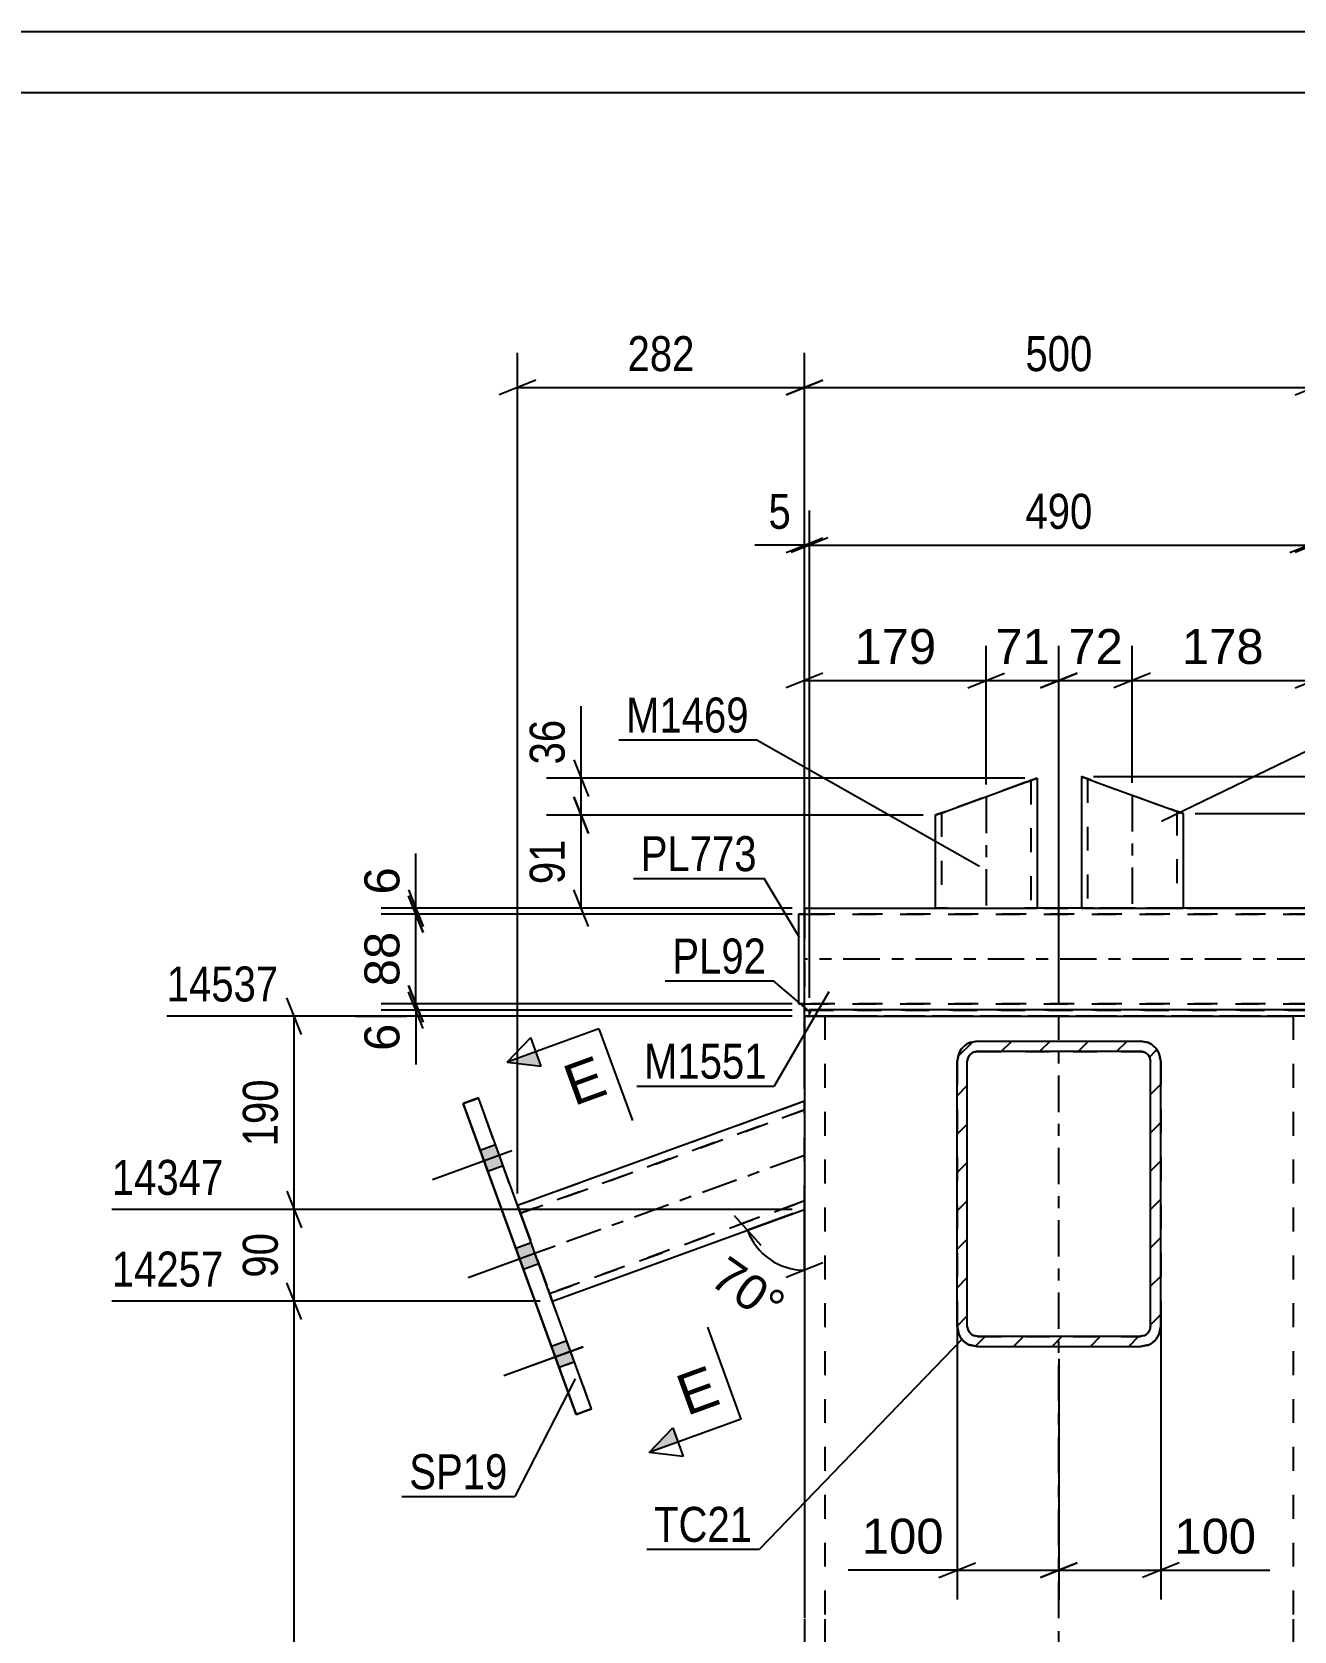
# Model space of a CAD drawing. Header units: millimetres. Extents: x -147 to 447, y -184 to 236.
# Drawn here: x 101.5 to 204.8, y 105.2 to 236.1 of the extents above; entities that cross this region are included whole.
import ezdxf

# ---------------------------------------------------------------- set-up
doc = ezdxf.new("R2010")
doc.units = ezdxf.units.MM
doc.linetypes.add('DXK_LINE_DOT2', pattern=[3.9198, 1.9599, -1.9599])
doc.linetypes.add('DXK_LINE_DOT3', pattern=[5.9187, 2.979, -0.9799, 0.9799, -0.9799])
doc.styles.add('Arial', font='arial.ttf', dxfattribs={"height": 0.2})
doc.styles.add('Arial Narrow', font='ARIALN.TTF', dxfattribs={"height": 0.2})

# ---------------------------------------------------------------- blocks, each defined once
blk = doc.blocks.new('Unknown-284876408-1134')
at = {"color": 5, "linetype": 'Continuous'}
for p, q in [((447.38, 236.15), (-146.62, 236.15)), ((442.38, 231.15), (-141.62, 231.15))]:
    blk.add_line(p, q, dxfattribs=at)
blk = doc.blocks.new('Part-284876408-1774 - 1758')
at = {"color": 7, "linetype": 'DXK_LINE_DOT2'}
for p, q in [((183, 174.76), (176.28, 172.31)), ((183, 174.76), (176.28, 172.31)), ((182.8, 174.69), (176.28, 172.31)), ((183.16, 174.82), (182.8, 174.69)), ((183, 174.76), (183.16, 174.82)), ((183.16, 174.82), (183, 174.76)), ((183.51, 174.94), (183.16, 174.82)), ((183.27, 174.86), (183.16, 174.82)), ((183.16, 174.82), (183.27, 174.85)), ((183.27, 174.85), (183.3, 174.87)), ((183.3, 174.87), (183.27, 174.86)), ((183.3, 174.87), (183.3, 174.87)), ((183.3, 174.87), (183.3, 164.41)), ((183.73, 175.02), (183.51, 174.94)), ((183.8, 175.05), (183.73, 175.02)), ((183.8, 175.05), (183.8, 175.05)), ((175.55, 172.05), (175.47, 172.02)), ((175.47, 172.02), (175.47, 172.02)), ((175.76, 172.12), (175.55, 172.05)), ((176.01, 172.21), (175.76, 172.12)), ((175.97, 172.2), (176.01, 172.21)), ((176.01, 172.21), (175.97, 172.2)), ((175.97, 172.2), (175.97, 172.2)), ((175.97, 172.2), (175.97, 164.41)), ((176.28, 172.31), (176.01, 172.21)), ((176.01, 172.21), (176.12, 172.25)), ((176.09, 172.24), (176.01, 172.21)), ((176.28, 172.31), (176.09, 172.24)), ((176.12, 172.25), (176.28, 172.31)), ((175.47, 164.41), (175.47, 164.41)), ((175.47, 164.41), (175.47, 164.41)), ((175.47, 164.41), (175.55, 164.41)), ((175.55, 164.41), (175.76, 164.41)), ((175.76, 164.41), (176.09, 164.41)), ((175.97, 164.41), (176.01, 164.41)), ((176.01, 164.41), (175.97, 164.41)), ((176.01, 164.41), (176.09, 164.41)), ((176.12, 164.41), (176.01, 164.41)), ((176.09, 164.41), (176.12, 164.41)), ((176.09, 164.41), (176.28, 164.41)), ((176.12, 164.41), (176.28, 164.41)), ((176.28, 164.41), (176.12, 164.41)), ((176.28, 164.41), (182.8, 164.41)), ((176.28, 164.41), (183, 164.41)), ((176.28, 164.41), (183, 164.41)), ((182.8, 164.41), (183.19, 164.41)), ((183, 164.41), (183.16, 164.41)), ((183.16, 164.41), (183, 164.41)), ((183.16, 164.41), (183.27, 164.41)), ((183.27, 164.41), (183.16, 164.41)), ((183.19, 164.41), (183.51, 164.41)), ((183.27, 164.41), (183.3, 164.41)), ((183.3, 164.41), (183.27, 164.41)), ((183.51, 164.41), (183.73, 164.41)), ((183.73, 164.41), (183.8, 164.41)), ((183.8, 164.41), (183.8, 164.41)), ((183.8, 164.41), (183.8, 164.41))]:
    blk.add_line(p, q, dxfattribs=at)
at = {"color": 2, "linetype": 'Continuous'}
for p, q in [((176.47, 172.38), (182.8, 174.69)), ((182.8, 174.69), (183.19, 174.83)), ((183.19, 174.83), (183.51, 174.95)), ((183.51, 174.95), (183.73, 175.02)), ((183.73, 175.02), (183.8, 175.05)), ((183.8, 175.05), (183.8, 164.41)), ((175.47, 172.02), (175.55, 172.05)), ((175.47, 172.02), (175.47, 164.41)), ((175.55, 172.05), (175.76, 172.13)), ((175.76, 172.13), (176.09, 172.24)), ((176.09, 172.24), (176.47, 172.38)), ((175.55, 164.41), (175.47, 164.41)), ((175.76, 164.41), (175.55, 164.41)), ((176.09, 164.41), (175.76, 164.41)), ((176.47, 164.41), (176.09, 164.41)), ((176.47, 164.41), (182.8, 164.41)), ((183.19, 164.41), (182.8, 164.41)), ((183.51, 164.41), (183.19, 164.41)), ((183.73, 164.41), (183.51, 164.41)), ((183.8, 164.41), (183.73, 164.41))]:
    blk.add_line(p, q, dxfattribs=at)
at = {"color": 7, "linetype": 'DXK_LINE_DOT3'}
blk.add_line((179.64, 173.53), (179.64, 164.41), dxfattribs=at)
blk = doc.blocks.new('Bolt-284876408-1855 - 1758')
at = {"linetype": 'Continuous'}
for points in [[(140.08, 143.31), (139.46, 145.03), (138.2, 144.57), (138.83, 142.85)], [(140.08, 143.31), (139.46, 145.03), (138.2, 144.57), (138.83, 142.85)], [(140.08, 143.31), (139.46, 145.03), (138.2, 144.58), (138.83, 142.85)], [(143.01, 135.28), (142.38, 137), (141.13, 136.55), (141.75, 134.82)], [(143.01, 135.28), (142.38, 137), (141.13, 136.55), (141.75, 134.83)], [(145.93, 127.25), (145.3, 128.98), (144.05, 128.52), (144.67, 126.8)], [(145.93, 127.25), (145.3, 128.98), (144.05, 128.52), (144.67, 126.8)], [(145.93, 127.26), (145.3, 128.98), (144.05, 128.52), (144.67, 126.8)]]:
    blk.add_hatch(color=1, dxfattribs=at).paths.add_polyline_path(points)
at = {"color": 1, "linetype": 'Continuous'}
for p, q in [((140.79, 144.54), (134.29, 142.17)), ((140.79, 144.54), (134.29, 142.17)), ((140.79, 144.54), (134.29, 142.17)), ((139.46, 145.03), (138.2, 144.57)), ((139.46, 145.03), (138.2, 144.57)), ((139.46, 145.03), (138.2, 144.58)), ((140.08, 143.31), (138.83, 142.85)), ((140.08, 143.31), (138.83, 142.85)), ((140.08, 143.31), (138.83, 142.85)), ((143.71, 136.51), (137.21, 134.15)), ((143.71, 136.51), (137.21, 134.15)), ((142.38, 137), (141.13, 136.55)), ((142.38, 137), (141.13, 136.55)), ((143.01, 135.28), (141.75, 134.82)), ((143.01, 135.28), (141.75, 134.83)), ((146.63, 128.49), (140.13, 126.12)), ((146.63, 128.49), (140.13, 126.12)), ((146.63, 128.48), (140.13, 126.12)), ((145.3, 128.98), (144.05, 128.52)), ((145.3, 128.98), (144.05, 128.52)), ((145.3, 128.98), (144.05, 128.52)), ((145.93, 127.26), (144.67, 126.8)), ((145.93, 127.25), (144.67, 126.8)), ((145.93, 127.25), (144.67, 126.8))]:
    blk.add_line(p, q, dxfattribs=at)
blk = doc.blocks.new('Part-284876408-1795 - 1758')
at = {"color": 2, "linetype": 'Continuous'}
for p, q in [((187.43, 175.18), (187.43, 164.41)), ((187.43, 175.18), (187.5, 175.16)), ((187.5, 175.16), (187.72, 175.08)), ((187.72, 175.08), (188.04, 174.96)), ((188.04, 174.96), (188.43, 174.82)), ((188.43, 174.82), (194.76, 172.52)), ((194.76, 172.52), (195.14, 172.38)), ((195.14, 172.38), (195.47, 172.26)), ((195.47, 172.26), (195.68, 172.18)), ((195.68, 172.18), (195.76, 172.15)), ((195.76, 172.15), (195.76, 164.41)), ((187.5, 164.41), (187.43, 164.41)), ((187.72, 164.41), (187.5, 164.41)), ((188.04, 164.41), (187.72, 164.41)), ((188.43, 164.41), (188.04, 164.41)), ((188.43, 164.41), (194.76, 164.41)), ((195.14, 164.41), (194.76, 164.41)), ((195.47, 164.41), (195.14, 164.41)), ((195.68, 164.41), (195.47, 164.41)), ((195.76, 164.41), (195.68, 164.41))]:
    blk.add_line(p, q, dxfattribs=at)
at = {"color": 7, "linetype": 'DXK_LINE_DOT2'}
for p, q in [((187.43, 175.18), (187.43, 175.18)), ((187.5, 175.16), (187.43, 175.18)), ((187.72, 175.08), (187.5, 175.16)), ((187.96, 174.99), (187.72, 175.08)), ((187.93, 175), (187.93, 175)), ((187.93, 175), (187.93, 164.41)), ((187.93, 175), (187.96, 174.99)), ((187.96, 174.99), (187.93, 175)), ((187.96, 174.99), (188.07, 174.95)), ((188.04, 174.96), (187.96, 174.99)), ((188.23, 174.89), (187.96, 174.99)), ((188.23, 174.89), (188.04, 174.96)), ((188.07, 174.95), (188.23, 174.89)), ((188.23, 174.89), (194.76, 172.51)), ((188.23, 174.89), (194.95, 172.44)), ((188.23, 174.89), (194.95, 172.45)), ((195.11, 172.39), (194.76, 172.51)), ((194.95, 172.45), (195.11, 172.39)), ((194.95, 172.44), (195.14, 172.37)), ((195.11, 172.39), (195.14, 172.38)), ((195.47, 172.26), (195.11, 172.39)), ((195.14, 172.38), (195.22, 172.35)), ((195.14, 172.37), (195.22, 172.35)), ((195.22, 172.35), (195.26, 172.33)), ((195.22, 172.35), (195.26, 172.33)), ((195.26, 172.33), (195.26, 172.33)), ((195.26, 172.33), (195.26, 164.41)), ((195.68, 172.18), (195.47, 172.26)), ((195.76, 172.15), (195.68, 172.18)), ((195.76, 172.15), (195.76, 172.15)), ((187.43, 164.41), (187.43, 164.41)), ((187.43, 164.41), (187.43, 164.41)), ((187.43, 164.41), (187.5, 164.41)), ((187.5, 164.41), (187.72, 164.41)), ((187.72, 164.41), (188.04, 164.41)), ((187.93, 164.41), (187.96, 164.41)), ((187.96, 164.41), (187.93, 164.41)), ((187.96, 164.41), (188.04, 164.41)), ((188.07, 164.41), (187.96, 164.41)), ((188.04, 164.41), (188.07, 164.41)), ((188.04, 164.41), (188.23, 164.41)), ((188.07, 164.41), (188.23, 164.41)), ((188.23, 164.41), (188.07, 164.41)), ((194.76, 164.41), (188.23, 164.41)), ((194.95, 164.41), (188.23, 164.41)), ((194.95, 164.41), (188.23, 164.41)), ((194.76, 164.41), (195.14, 164.41)), ((194.95, 164.41), (195.14, 164.41)), ((195.11, 164.41), (194.95, 164.41)), ((195.22, 164.41), (195.11, 164.41)), ((195.14, 164.41), (195.22, 164.41)), ((195.14, 164.41), (195.47, 164.41)), ((195.22, 164.41), (195.26, 164.41)), ((195.26, 164.41), (195.22, 164.41)), ((195.47, 164.41), (195.68, 164.41)), ((195.68, 164.41), (195.76, 164.41)), ((195.76, 164.41), (195.76, 164.41)), ((195.76, 164.41), (195.76, 164.41))]:
    blk.add_line(p, q, dxfattribs=at)
at = {"color": 7, "linetype": 'DXK_LINE_DOT3'}
blk.add_line((191.59, 173.67), (191.59, 164.41), dxfattribs=at)
blk = doc.blocks.new('Part-284876408-1941 - 1758')
at = {"color": 2, "linetype": 'Continuous'}
for p, q in [((164.76, 155.58), (164.76, 106.29)), ((164.76, 155.58), (165.01, 155.58)), ((165.01, 155.58), (165.18, 155.58)), ((166.57, 155.58), (166.82, 155.58)), ((166.82, 155.58), (168.09, 155.58)), ((168.09, 155.58), (203.09, 155.58)), ((203.09, 155.58), (204.37, 155.58)), ((204.61, 155.58), (204.37, 155.58)), ((164.76, 106.19), (164.76, 29.25))]:
    blk.add_line(p, q, dxfattribs=at)
at = {"color": 7, "linetype": 'DXK_LINE_DOT2'}
for p, q in [((165.01, 155.57), (164.76, 155.57)), ((165.74, 155.57), (165.01, 155.57)), ((165.18, 155.58), (165.74, 155.58)), ((165.74, 155.58), (166.57, 155.58)), ((166.82, 155.57), (165.74, 155.57)), ((166.43, 155.58), (166.43, 106.29)), ((166.55, 155.58), (166.43, 155.58)), ((166.43, 155.57), (166.55, 155.57)), ((166.91, 155.58), (166.55, 155.58)), ((166.55, 155.57), (166.91, 155.57)), ((168.09, 155.57), (166.82, 155.57)), ((167.46, 155.58), (166.91, 155.58)), ((166.91, 155.57), (167.46, 155.57)), ((168.09, 155.58), (167.46, 155.58)), ((167.46, 155.57), (168.09, 155.57)), ((168.09, 155.58), (203.09, 155.58)), ((168.09, 155.57), (203.09, 155.57)), ((168.09, 155.57), (203.09, 155.57)), ((203.73, 155.58), (203.09, 155.58)), ((203.09, 155.57), (203.73, 155.57)), ((204.37, 155.57), (203.09, 155.57)), ((204.27, 155.58), (203.73, 155.58)), ((203.73, 155.57), (204.27, 155.57)), ((204.63, 155.58), (204.27, 155.58)), ((204.27, 155.57), (204.63, 155.57)), ((205.45, 155.57), (204.37, 155.57)), ((205.45, 155.58), (204.61, 155.58)), ((204.76, 155.58), (204.63, 155.58)), ((204.63, 155.57), (204.76, 155.57)), ((204.76, 155.58), (204.76, 106.29)), ((166.43, 106.19), (166.43, 29.25)), ((204.76, 106.19), (204.76, 29.25))]:
    blk.add_line(p, q, dxfattribs=at)
at = {"color": 7, "linetype": 'DXK_LINE_DOT3'}
for p, q in [((185.59, 106.29), (185.59, 155.57)), ((185.59, 29.25), (185.59, 106.19))]:
    blk.add_line(p, q, dxfattribs=at)
blk = doc.blocks.new('Part-284876408-1829 - 1758')
at = {"color": 2, "linetype": 'Continuous'}
for p, q in [((164.76, 163.91), (164.26, 163.91)), ((164.26, 163.91), (164.26, 156.57)), ((164.26, 156.57), (164.76, 156.57)), ((164.76, 156.57), (164.26, 156.57))]:
    blk.add_line(p, q, dxfattribs=at)
at = {"color": 7, "linetype": 'DXK_LINE_DOT2'}
for p, q in [((164.26, 163.91), (164.76, 163.91)), ((164.76, 163.91), (164.76, 156.57)), ((164.26, 156.57), (164.26, 156.57)), ((164.26, 156.57), (164.26, 156.57)), ((164.76, 156.57), (164.76, 156.57))]:
    blk.add_line(p, q, dxfattribs=at)
blk = doc.blocks.new('Part-284876408-1849 - 1758')
at = {"color": 2, "linetype": 'Continuous'}
for p, q in [((164.76, 164.41), (175.47, 164.41)), ((164.76, 164.41), (164.76, 163.41)), ((187.43, 164.41), (183.8, 164.41)), ((206.43, 164.41), (195.76, 164.41)), ((206.43, 164.41), (206.43, 164.33)), ((206.43, 164.33), (206.43, 156.07)), ((164.76, 156.15), (164.76, 163.41)), ((164.76, 156.15), (164.76, 156.07)), ((164.76, 156.07), (165.18, 156.07)), ((164.76, 156.07), (165.18, 156.07)), ((206.43, 156.07), (206.01, 156.07)), ((206.43, 156.07), (206.01, 156.07))]:
    blk.add_line(p, q, dxfattribs=at)
at = {"color": 7, "linetype": 'DXK_LINE_DOT2'}
for p, q in [((164.76, 164.41), (206.43, 164.41)), ((164.76, 164.41), (164.76, 164.41)), ((164.76, 163.91), (206.43, 163.91)), ((206.43, 163.91), (164.76, 163.91)), ((164.76, 163.91), (164.76, 163.91)), ((164.76, 163.91), (164.76, 163.87)), ((164.76, 163.87), (164.76, 163.6)), ((175.47, 164.41), (183.8, 164.41)), ((195.76, 164.41), (187.43, 164.41)), ((206.43, 164.41), (206.43, 164.41)), ((206.43, 163.91), (206.43, 163.91)), ((206.43, 163.87), (206.43, 163.91)), ((164.76, 157.07), (164.76, 157.07)), ((164.76, 157.07), (164.76, 157.07)), ((164.76, 157.07), (164.76, 157.07)), ((164.76, 156.57), (206.43, 156.57)), ((206.43, 156.57), (164.76, 156.57)), ((164.76, 156.57), (164.76, 156.57)), ((164.76, 156.07), (164.76, 156.07)), ((164.76, 156.07), (164.76, 156.07)), ((206.01, 156.07), (165.18, 156.07)), ((206.01, 156.07), (165.18, 156.07)), ((206.43, 157.07), (206.43, 157.07)), ((206.43, 157.07), (206.43, 157.07)), ((206.43, 157.07), (206.43, 157.07)), ((206.43, 156.57), (206.43, 156.57)), ((206.43, 156.07), (206.43, 156.07)), ((206.43, 156.07), (206.43, 156.07))]:
    blk.add_line(p, q, dxfattribs=at)
at = {"color": 7, "linetype": 'DXK_LINE_DOT3'}
blk.add_line((206.43, 160.24), (164.76, 160.24), dxfattribs=at)
blk = doc.blocks.new('Part-284876408-1854 - 1758')
at = {"color": 2, "linetype": 'Continuous'}
for p, q in [((138.06, 148.87), (136.81, 148.41)), ((136.81, 148.41), (146.07, 122.96)), ((136.81, 148.41), (136.81, 148.41)), ((136.81, 148.41), (136.81, 148.41)), ((146.07, 122.96), (136.81, 148.41)), ((147.32, 123.42), (138.06, 148.87)), ((146.07, 122.96), (147.32, 123.42)), ((147.32, 123.41), (146.07, 122.96)), ((147.32, 123.42), (147.32, 123.41)), ((147.32, 123.41), (147.32, 123.42)), ((146.07, 122.96), (146.07, 122.96))]:
    blk.add_line(p, q, dxfattribs=at)
at = {"color": 7, "linetype": 'DXK_LINE_DOT2'}
for p in [(136.81, 148.41), (138.06, 148.87), (147.32, 123.42)]:
    blk.add_line(p, (138.06, 148.86), dxfattribs=at)
blk = doc.blocks.new('Part-284876408-1857 - 1758')
at = {"color": 7, "linetype": 'DXK_LINE_DOT2'}
for p, q in [((178.93, 153.52), (178.29, 153.39)), ((178.93, 153.52), (192.26, 153.52)), ((178.93, 153.51), (178.93, 153.52)), ((192.26, 153.52), (192.26, 153.51)), ((192.9, 153.39), (192.26, 153.52)), ((177.39, 152.49), (177.26, 151.85)), ((178.09, 151.85), (178.16, 152.17)), ((178.16, 152.17), (178.16, 152.17)), ((178.61, 152.62), (178.93, 152.68)), ((178.93, 152.68), (178.93, 152.68)), ((178.93, 152.68), (192.26, 152.68)), ((192.26, 152.68), (192.26, 152.68)), ((192.26, 152.68), (192.58, 152.62)), ((193.03, 152.17), (193.03, 152.17)), ((193.03, 152.17), (193.09, 151.85)), ((193.93, 151.85), (193.8, 152.49)), ((177.26, 151.85), (177.26, 130.18)), ((178.09, 151.85), (178.09, 151.85)), ((178.09, 130.18), (178.09, 151.85)), ((193.09, 151.85), (193.09, 151.85)), ((193.09, 130.18), (193.09, 151.85)), ((193.93, 151.85), (193.93, 130.18)), ((177.26, 130.18), (177.39, 129.55)), ((178.09, 130.18), (178.09, 130.18)), ((178.16, 129.86), (178.09, 130.18)), ((193.09, 130.18), (193.03, 129.86)), ((193.09, 130.18), (193.09, 130.18)), ((193.8, 129.55), (193.93, 130.18)), ((177.39, 129.54), (177.39, 129.55)), ((178.29, 128.64), (178.93, 128.52)), ((178.93, 129.35), (178.61, 129.41)), ((178.93, 129.35), (178.93, 129.35)), ((178.93, 129.35), (192.26, 129.35)), ((178.93, 128.52), (192.26, 128.52)), ((178.93, 128.51), (178.93, 128.52)), ((192.58, 129.41), (192.26, 129.35)), ((192.26, 129.35), (192.26, 129.35)), ((192.26, 128.52), (192.9, 128.64)), ((192.26, 128.51), (192.26, 128.52)), ((193.8, 129.54), (193.8, 129.55))]:
    blk.add_line(p, q, dxfattribs=at)
at = {"color": 7, "linetype": 'DXK_LINE_DOT3'}
blk.add_line((185.59, 141.01), (185.59, 141.02), dxfattribs=at)
at = {"color": 7, "linetype": 'DXK_LINE_DOT2'}
for centre, radius, start, end in [((178.93, 151.85), 1.67, 112.5, 157.5), ((192.26, 151.85), 1.67, 22.5, 67.5), ((178.93, 151.85), 0.833, 112.5, 157.5), ((192.26, 151.85), 0.833, 22.5, 67.5), ((178.93, 130.18), 0.833, 202.5, 247.5), ((192.26, 130.18), 0.833, 292.5, 337.5), ((178.93, 130.18), 1.67, 202.5, 247.5), ((192.26, 130.18), 1.67, 292.5, 337.5)]:
    blk.add_arc(centre, radius, start, end, dxfattribs=at)
blk = doc.blocks.new('Part-284876408-1879 - 1758')
at = {"linetype": 'Continuous'}
h = blk.add_hatch(dxfattribs=at)
h.set_pattern_fill('', scale=0.7, style=0, pattern_type=0)
h.set_pattern_definition([(45, (177.2598, 130.193), (-1.57154, 1.57154), [])])
h.paths.add_polyline_path([(177.26, 151.86), (177.26, 130.19), (177.39, 129.56), (177.75, 129.01), (178.29, 128.65), (178.93, 128.53), (192.26, 128.53), (192.9, 128.65), (193.44, 129.01), (193.8, 129.56), (193.93, 130.19), (193.93, 151.86), (193.8, 152.5), (193.44, 153.04), (192.9, 153.4), (192.26, 153.53), (178.93, 153.53), (178.29, 153.4), (177.75, 153.04), (177.39, 152.5)])
h.paths.add_polyline_path([(178.34, 152.45), (178.61, 152.63), (178.93, 152.69), (192.26, 152.69), (192.58, 152.63), (192.85, 152.45), (193.03, 152.18), (193.09, 151.86), (193.09, 130.19), (193.03, 129.87), (192.85, 129.6), (192.58, 129.42), (192.26, 129.36), (178.93, 129.36), (178.61, 129.42), (178.34, 129.6), (178.16, 129.87), (178.09, 130.19), (178.09, 151.86), (178.16, 152.18)])
at = {"color": 2, "linetype": 'Continuous'}
for p, q in [((178.93, 153.53), (178.29, 153.4)), ((178.93, 153.53), (192.26, 153.53)), ((192.9, 153.4), (192.26, 153.53)), ((177.39, 152.5), (177.26, 151.86)), ((178.09, 151.86), (178.16, 152.18)), ((178.93, 152.69), (178.61, 152.63)), ((178.61, 152.63), (178.93, 152.69)), ((178.93, 152.69), (178.93, 152.69)), ((178.93, 152.69), (192.26, 152.69)), ((178.93, 152.69), (192.26, 152.69)), ((192.26, 152.69), (192.26, 152.69)), ((192.58, 152.63), (192.26, 152.69)), ((192.26, 152.69), (192.58, 152.63)), ((193.03, 152.18), (193.09, 151.86)), ((193.93, 151.86), (193.8, 152.5)), ((177.26, 130.19), (177.26, 151.86)), ((178.09, 130.19), (178.09, 151.86)), ((193.09, 130.19), (193.09, 151.86)), ((193.93, 130.19), (193.93, 151.86)), ((177.26, 130.19), (177.39, 129.56)), ((178.16, 129.87), (178.09, 130.19)), ((193.09, 130.19), (193.03, 129.87)), ((193.8, 129.56), (193.93, 130.19)), ((178.93, 128.52), (178.29, 128.65)), ((178.29, 128.65), (178.93, 128.53)), ((178.93, 129.36), (178.61, 129.42)), ((178.93, 129.36), (192.26, 129.36)), ((178.93, 128.52), (178.93, 128.53)), ((178.93, 128.53), (192.26, 128.53)), ((178.93, 128.52), (192.26, 128.52)), ((192.58, 129.42), (192.26, 129.36)), ((192.9, 128.65), (192.26, 128.52)), ((192.26, 128.53), (192.9, 128.65)), ((192.26, 128.52), (192.26, 128.53))]:
    blk.add_line(p, q, dxfattribs=at)
at = {"color": 7, "linetype": 'DXK_LINE_DOT2'}
for p, q in [((178.29, 153.4), (178.93, 153.52)), ((178.93, 153.52), (178.93, 153.53)), ((178.93, 153.52), (192.26, 153.52)), ((192.26, 153.52), (192.26, 153.53)), ((192.26, 153.52), (192.9, 153.4)), ((177.26, 151.86), (177.39, 152.49)), ((178.16, 152.18), (178.09, 151.86)), ((178.16, 152.18), (178.16, 152.18)), ((193.03, 152.18), (193.03, 152.18)), ((193.09, 151.86), (193.03, 152.18)), ((193.8, 152.49), (193.93, 151.86)), ((177.26, 151.86), (177.26, 130.19)), ((178.09, 151.86), (178.09, 151.86)), ((178.09, 130.19), (178.09, 151.86)), ((193.09, 151.86), (193.09, 151.86)), ((193.09, 130.19), (193.09, 151.86)), ((193.93, 151.86), (193.93, 130.19)), ((177.39, 129.55), (177.26, 130.19)), ((178.09, 130.19), (178.09, 130.19)), ((178.09, 130.19), (178.16, 129.87)), ((193.03, 129.87), (193.09, 130.19)), ((193.09, 130.19), (193.09, 130.19)), ((193.93, 130.19), (193.8, 129.55)), ((193.93, 130.19), (193.93, 130.19)), ((177.39, 129.55), (177.39, 129.56)), ((178.61, 129.42), (178.93, 129.36)), ((178.93, 129.36), (178.93, 129.36)), ((178.93, 129.36), (192.26, 129.36)), ((192.26, 129.36), (192.58, 129.42)), ((192.26, 129.36), (192.26, 129.36)), ((193.8, 129.55), (193.8, 129.56))]:
    blk.add_line(p, q, dxfattribs=at)
at = {"color": 7, "linetype": 'DXK_LINE_DOT3'}
blk.add_line((185.59, 141.02), (185.59, 141.03), dxfattribs=at)
at = {"color": 7, "linetype": 'DXK_LINE_DOT2'}
for centre, radius, start, end in [((178.93, 151.86), 1.67, 112.5, 157.5), ((192.26, 151.86), 1.67, 22.5, 67.5), ((178.93, 130.19), 0.833, 202.5, 247.5), ((192.26, 130.19), 0.833, 292.5, 337.5)]:
    blk.add_arc(centre, radius, start, end, dxfattribs=at)
at = {"color": 2, "linetype": 'Continuous'}
for centre, radius, start, end in [((178.93, 151.86), 1.67, 112.5, 157.5), ((192.26, 151.86), 1.67, 22.5, 67.5), ((178.93, 151.86), 0.833, 112.5, 157.5), ((178.93, 151.86), 0.833, 112.5, 157.5), ((192.26, 151.86), 0.833, 22.5, 67.5), ((192.26, 151.86), 0.833, 22.5, 67.5), ((178.93, 130.19), 0.833, 202.5, 247.5), ((192.26, 130.19), 0.833, 292.5, 337.5), ((178.93, 130.19), 1.67, 202.5, 247.5), ((178.93, 130.19), 1.67, 202.5, 247.5), ((192.26, 130.19), 1.67, 292.5, 337.5), ((192.26, 130.19), 1.67, 292.5, 337.5)]:
    blk.add_arc(centre, radius, start, end, dxfattribs=at)
blk = doc.blocks.new('Part-284876408-1890 - 1758')
at = {"color": 2, "linetype": 'Continuous'}
for p, q in [((164.76, 148.61), (141.27, 140.06)), ((144.12, 132.23), (164.76, 139.74)), ((144.12, 132.23), (164.76, 139.74))]:
    blk.add_line(p, q, dxfattribs=at)
at = {"color": 7, "linetype": 'DXK_LINE_DOT2'}
for p, q in [((164.76, 148.61), (141.27, 140.06)), ((164.76, 139.74), (164.76, 148.61)), ((141.5, 139.43), (164.76, 147.9)), ((164.76, 147.9), (141.5, 139.43)), ((143.89, 132.85), (164.76, 140.45)), ((164.76, 140.45), (143.89, 132.85)), ((141.27, 140.06), (141.27, 140.06)), ((141.27, 140.06), (141.3, 139.96)), ((141.3, 139.96), (141.27, 140.06)), ((141.3, 139.96), (141.4, 139.69)), ((141.4, 139.69), (141.3, 139.96)), ((141.4, 139.69), (141.55, 139.28)), ((141.55, 139.28), (141.4, 139.69)), ((141.5, 139.43), (141.5, 139.43)), ((141.51, 139.38), (141.5, 139.43)), ((141.5, 139.43), (141.51, 139.38)), ((141.64, 139.04), (141.51, 139.38)), ((141.51, 139.38), (141.56, 139.25)), ((141.55, 139.28), (143.84, 133)), ((141.55, 139.28), (143.87, 132.9)), ((141.56, 139.25), (141.64, 139.04)), ((141.64, 139.04), (143.75, 133.24)), ((141.64, 139.04), (143.75, 133.24)), ((143.75, 133.24), (143.87, 132.9)), ((143.82, 133.04), (143.75, 133.24)), ((143.87, 132.9), (143.82, 133.04)), ((143.98, 132.59), (143.84, 133)), ((143.87, 132.9), (143.89, 132.85)), ((143.89, 132.85), (143.87, 132.9)), ((143.87, 132.9), (143.98, 132.59)), ((143.89, 132.85), (143.89, 132.85)), ((143.98, 132.59), (144.08, 132.32)), ((144.08, 132.32), (143.98, 132.59)), ((144.08, 132.32), (144.12, 132.23)), ((144.12, 132.23), (144.08, 132.32)), ((144.12, 132.23), (144.12, 132.23)), ((144.12, 132.23), (144.12, 132.23))]:
    blk.add_line(p, q, dxfattribs=at)
at = {"color": 7, "linetype": 'DXK_LINE_DOT3'}
blk.add_line((164.76, 144.17), (142.69, 136.14), dxfattribs=at)
blk = doc.blocks.new('Part-284876408-1993 - 1758')
at = {"color": 2, "linetype": 'Continuous'}
for p, q in [((206.01, 156.08), (165.18, 156.08)), ((165.18, 155.58), (165.18, 156.08)), ((206.01, 155.58), (206.01, 156.08)), ((165.18, 155.58), (166.57, 155.58)), ((206.01, 155.58), (204.61, 155.58))]:
    blk.add_line(p, q, dxfattribs=at)
at = {"color": 7, "linetype": 'DXK_LINE_DOT2'}
for p, q in [((165.18, 156.07), (206.01, 156.07)), ((165.18, 155.57), (165.18, 155.58)), ((165.18, 155.57), (165.18, 155.58)), ((206.01, 155.57), (165.18, 155.57)), ((204.61, 155.58), (166.57, 155.58)), ((206.01, 155.57), (206.01, 155.58)), ((206.01, 155.58), (206.01, 155.57))]:
    blk.add_line(p, q, dxfattribs=at)
blk = doc.blocks.new('StraightDimension-284876408-8065 - 1758')
at = {"color": 7, "linetype": 'Continuous'}
for p, q in [((225.88, 175.18), (225.88, 181.09)), ((225.88, 175.18), (225.88, 181.09)), ((225.28, 176.68), (226.48, 173.68)), ((188.43, 175.18), (228.28, 175.18)), ((225.88, 172.15), (225.88, 175.18)), ((226.48, 170.65), (225.28, 173.65)), ((196.76, 172.15), (228.28, 172.15))]:
    blk.add_line(p, q, dxfattribs=at)
at = {"color": 0}
blk.add_wipeout([(225.13, 180.57), (220.93, 180.57), (220.93, 175.71), (225.13, 175.71)], dxfattribs=at)
at = {"color": 3, "style": 'Arial Narrow'}
blk.add_text('36', height=2.863, rotation=90.0002, dxfattribs=at).set_placement((224.53, 176.31))
blk = doc.blocks.new('AngleDimension-284876408-2057 - 1758')
at = {"color": 7, "linetype": 'Continuous'}
for p, q in [((159.01, 139.24), (161.17, 136.83)), ((160.09, 138.04), (164.76, 139.74)), ((163.82, 139.4), (160.09, 138.04)), ((164.76, 134.77), (164.76, 139.74)), ((166.26, 135.37), (163.26, 134.17))]:
    blk.add_line(p, q, dxfattribs=at)
blk.add_arc((164.76, 139.74), 4.97, 200.0225, 270, dxfattribs=at)
at = {"color": 0}
blk.add_wipeout([(161.95, 129.41), (164.36, 132.85), (158.42, 137.01), (156.02, 133.57)], dxfattribs=at)
at = {"color": 3, "style": 'Arial'}
blk.add_text('70°', height=2.865, rotation=-34.9905, dxfattribs=at).set_placement((156.85, 133.71))
blk = doc.blocks.new('StraightDimension-284876408-2089 - 1758')
at = {"color": 7, "linetype": 'Continuous'}
for p, q in [((132.94, 164.41), (132.94, 168.88)), ((132.94, 164.41), (132.94, 168.88)), ((132.34, 165.91), (133.54, 162.91)), ((133.54, 162.41), (132.34, 165.41)), ((163.76, 164.41), (130.09, 164.41)), ((163.76, 163.91), (130.09, 163.91)), ((132.94, 163.91), (132.94, 164.41))]:
    blk.add_line(p, q, dxfattribs=at)
at = {"color": 0}
blk.add_wipeout([(132.19, 168.35), (127.99, 168.35), (127.99, 164.93), (132.19, 164.93)], dxfattribs=at)
at = {"color": 3, "style": 'Arial'}
blk.add_text('6', height=2.87, rotation=90.0002, dxfattribs=at).set_placement((131.59, 165.53))
blk = doc.blocks.new('StraightDimension-284876408-2095 - 1758')
at = {"color": 7, "linetype": 'Continuous'}
for p, q in [((132.34, 165.41), (133.54, 162.41)), ((163.76, 163.91), (130.09, 163.91)), ((132.94, 156.57), (132.94, 163.91)), ((133.54, 155.07), (132.34, 158.07)), ((163.76, 156.57), (130.09, 156.57))]:
    blk.add_line(p, q, dxfattribs=at)
at = {"color": 0}
blk.add_wipeout([(132.19, 163.06), (127.99, 163.06), (127.99, 157.42), (132.19, 157.42)], dxfattribs=at)
at = {"color": 3, "style": 'Arial'}
blk.add_text('88', height=2.865, rotation=90.0002, dxfattribs=at).set_placement((131.59, 158.02))
blk = doc.blocks.new('StraightDimension-284876408-7954 - 1758')
at = {"color": 7, "linetype": 'Continuous'}
for p, q in [((179.64, 174.54), (179.64, 185.9)), ((185.59, 156.58), (185.59, 185.9)), ((178.14, 182.45), (181.14, 183.65)), ((187.09, 183.65), (184.09, 182.45)), ((179.64, 183.05), (185.59, 183.05))]:
    blk.add_line(p, q, dxfattribs=at)
at = {"color": 0}
blk.add_wipeout([(185.44, 183.8), (185.44, 188), (179.79, 188), (179.79, 183.8)], dxfattribs=at)
at = {"color": 3, "style": 'Arial'}
blk.add_text('71', height=2.865, dxfattribs=at).set_placement((180.39, 184.4))
blk = doc.blocks.new('StraightDimension-284876408-2099 - 1758')
at = {"color": 7, "linetype": 'Continuous'}
for p, q in [((132.34, 158.07), (133.54, 155.07)), ((133.54, 154.57), (132.34, 157.57)), ((163.76, 156.57), (130.09, 156.57)), ((163.76, 156.07), (130.09, 156.07)), ((132.94, 156.07), (132.94, 156.57)), ((132.94, 156.07), (132.94, 151.6)), ((132.94, 156.07), (132.94, 151.6))]:
    blk.add_line(p, q, dxfattribs=at)
at = {"color": 0}
blk.add_wipeout([(132.19, 155.55), (127.99, 155.55), (127.99, 152.12), (132.19, 152.12)], dxfattribs=at)
at = {"color": 3, "style": 'Arial'}
blk.add_text('6', height=2.87, rotation=90.0002, dxfattribs=at).set_placement((131.59, 152.72))
blk = doc.blocks.new('StraightDimension-284876408-2377 - 1758')
at = {"color": 7, "linetype": 'Continuous'}
for p, q in [((164.76, 156.57), (164.76, 196.97)), ((165.18, 157.08), (165.18, 196.97)), ((164.76, 194.12), (160.68, 194.12)), ((164.76, 194.12), (160.68, 194.12)), ((163.26, 193.52), (166.26, 194.72)), ((166.68, 194.72), (163.68, 193.52)), ((164.76, 194.12), (165.18, 194.12))]:
    blk.add_line(p, q, dxfattribs=at)
at = {"color": 0}
blk.add_wipeout([(164.23, 194.87), (164.23, 199.07), (161.21, 199.07), (161.21, 194.87)], dxfattribs=at)
at = {"color": 3, "style": 'Arial Narrow'}
blk.add_text('5', height=2.86, dxfattribs=at).set_placement((161.81, 195.47))
blk = doc.blocks.new('StraightDimension-284876408-2383 - 1758')
at = {"color": 7, "linetype": 'Continuous'}
for p, q in [((165.18, 157.08), (165.18, 196.97)), ((206.01, 157.08), (206.01, 196.97)), ((166.68, 194.72), (163.68, 193.52)), ((165.18, 194.12), (206.01, 194.12)), ((204.51, 193.52), (207.51, 194.72))]:
    blk.add_line(p, q, dxfattribs=at)
at = {"color": 0}
blk.add_wipeout([(188.94, 194.87), (188.94, 199.07), (182.25, 199.07), (182.25, 194.87)], dxfattribs=at)
at = {"color": 3, "style": 'Arial Narrow'}
blk.add_text('490', height=2.863, dxfattribs=at).set_placement((182.85, 195.47))
blk = doc.blocks.new('StraightDimension-284876408-2391 - 1758')
at = {"color": 7, "linetype": 'Continuous'}
for p, q in [((206.01, 157.08), (206.01, 196.97)), ((206.43, 156.57), (206.43, 196.97)), ((204.51, 193.52), (207.51, 194.72)), ((207.93, 194.72), (204.93, 193.52)), ((206.01, 194.12), (206.43, 194.12)), ((206.43, 194.12), (210.5, 194.12)), ((206.43, 194.12), (210.5, 194.12))]:
    blk.add_line(p, q, dxfattribs=at)
at = {"color": 0}
blk.add_wipeout([(209.98, 194.87), (209.98, 199.07), (206.95, 199.07), (206.95, 194.87)], dxfattribs=at)
at = {"color": 3, "style": 'Arial Narrow'}
blk.add_text('5', height=2.86, dxfattribs=at).set_placement((207.55, 195.47))
blk = doc.blocks.new('StraightDimension-284876408-7695 - 1758')
at = {"color": 7, "linetype": 'Continuous'}
for p, q in [((123.58, 154.07), (122.38, 157.07)), ((163.76, 155.57), (112.54, 155.57)), ((122.98, 139.74), (122.98, 155.57)), ((122.38, 141.24), (123.58, 138.24)), ((163.76, 139.74), (108.04, 139.74))]:
    blk.add_line(p, q, dxfattribs=at)
at = {"color": 0}
blk.add_wipeout([(122.23, 151), (118.03, 151), (118.03, 144.31), (122.23, 144.31)], dxfattribs=at)
at = {"color": 3, "style": 'Arial Narrow'}
blk.add_text('190', height=2.863, rotation=90.0002, dxfattribs=at).set_placement((121.63, 144.91))
at = {"color": 0, "linetype": 'Continuous'}
blk.add_wipeout([(122.28, 156.17), (122.28, 160.37), (111.94, 160.37), (111.94, 156.17)], dxfattribs=at)
at = {"color": 3, "linetype": 'Continuous', "style": 'Arial Narrow'}
blk.add_text('14537', height=2.863, dxfattribs=at).set_placement((112.54, 156.77))
blk = doc.blocks.new('StraightDimension-284876408-7696 - 1758')
at = {"color": 7, "linetype": 'Continuous'}
for p, q in [((122.38, 141.24), (123.58, 138.24)), ((163.76, 139.74), (108.04, 139.74)), ((122.98, 132.23), (122.98, 139.74)), ((123.58, 130.73), (122.38, 133.73)), ((143.12, 132.23), (108.04, 132.23))]:
    blk.add_line(p, q, dxfattribs=at)
at = {"color": 0, "linetype": 'Continuous'}
blk.add_wipeout([(117.78, 140.34), (117.78, 144.54), (107.44, 144.54), (107.44, 140.34)], dxfattribs=at)
at = {"color": 0}
blk.add_wipeout([(122.23, 138.41), (118.03, 138.41), (118.03, 133.56), (122.23, 133.56)], dxfattribs=at)
at = {"color": 3, "linetype": 'Continuous', "style": 'Arial Narrow'}
blk.add_text('14347', height=2.863, dxfattribs=at).set_placement((108.04, 140.94))
at = {"color": 3, "style": 'Arial Narrow'}
blk.add_text('90', height=2.863, rotation=90.0002, dxfattribs=at).set_placement((121.63, 134.16))
blk = doc.blocks.new('StraightDimension-284876408-7697 - 1758')
at = {"color": 7, "linetype": 'Continuous'}
for p, q in [((123.58, 130.73), (122.38, 133.73)), ((143.12, 132.23), (108.04, 132.23)), ((122.98, 61.12), (122.98, 132.23)), ((122.38, 62.62), (123.58, 59.62)), ((163.76, 61.12), (112.54, 61.12))]:
    blk.add_line(p, q, dxfattribs=at)
at = {"color": 0}
blk.add_wipeout([(122.23, 100.93), (118.03, 100.93), (118.03, 92.42), (122.23, 92.42)], dxfattribs=at)
at = {"color": 3, "style": 'Arial Narrow'}
blk.add_text('3275', height=2.863, rotation=90.0002, dxfattribs=at).set_placement((121.63, 93.02))
at = {"color": 0, "linetype": 'Continuous'}
blk.add_wipeout([(117.78, 132.83), (117.78, 137.03), (107.44, 137.03), (107.44, 132.83)], dxfattribs=at)
at = {"color": 3, "linetype": 'Continuous', "style": 'Arial Narrow'}
blk.add_text('14257', height=2.863, dxfattribs=at).set_placement((108.04, 133.43))
blk = doc.blocks.new('StraightDimension-284876408-7952 - 1758')
at = {"color": 7, "linetype": 'Continuous'}
for p, q in [((191.59, 174.67), (191.59, 185.9)), ((206.43, 165.41), (206.43, 185.9)), ((193.09, 183.65), (190.09, 182.45)), ((204.93, 182.45), (207.93, 183.65)), ((191.59, 183.05), (206.43, 183.05))]:
    blk.add_line(p, q, dxfattribs=at)
at = {"color": 0}
blk.add_wipeout([(202.95, 183.8), (202.95, 188), (195.07, 188), (195.07, 183.8)], dxfattribs=at)
at = {"color": 3, "style": 'Arial'}
blk.add_text('178', height=2.865, dxfattribs=at).set_placement((195.67, 184.4))
blk = doc.blocks.new('StraightDimension-284876408-7953 - 1758')
at = {"color": 7, "linetype": 'Continuous'}
for p, q in [((185.59, 156.58), (185.59, 185.9)), ((191.59, 174.67), (191.59, 185.9)), ((184.09, 182.45), (187.09, 183.65)), ((193.09, 183.65), (190.09, 182.45)), ((185.59, 183.05), (191.59, 183.05))]:
    blk.add_line(p, q, dxfattribs=at)
at = {"color": 0}
blk.add_wipeout([(191.42, 183.8), (191.42, 188), (185.77, 188), (185.77, 183.8)], dxfattribs=at)
at = {"color": 3, "style": 'Arial'}
blk.add_text('72', height=2.865, dxfattribs=at).set_placement((186.37, 184.4))
blk = doc.blocks.new('StraightDimension-284876408-7955 - 1758')
at = {"color": 7, "linetype": 'Continuous'}
for p, q in [((164.76, 165.41), (164.76, 185.9)), ((179.64, 174.54), (179.64, 185.9)), ((166.26, 183.65), (163.26, 182.45)), ((178.14, 182.45), (181.14, 183.65)), ((164.76, 183.05), (179.64, 183.05))]:
    blk.add_line(p, q, dxfattribs=at)
at = {"color": 0}
blk.add_wipeout([(176.13, 183.8), (176.13, 188), (168.26, 188), (168.26, 183.8)], dxfattribs=at)
at = {"color": 3, "style": 'Arial'}
blk.add_text('179', height=2.865, dxfattribs=at).set_placement((168.86, 184.4))
blk = doc.blocks.new('StraightDimension-284876408-7994 - 1758')
at = {"color": 7, "linetype": 'Continuous'}
for p, q in [((164.76, 149.61), (164.76, 209.88)), ((206.43, 149.61), (206.43, 209.88)), ((166.26, 207.63), (163.26, 206.43)), ((164.76, 207.03), (206.43, 207.03)), ((204.93, 206.43), (207.93, 207.63))]:
    blk.add_line(p, q, dxfattribs=at)
at = {"color": 0}
blk.add_wipeout([(188.94, 207.78), (188.94, 211.98), (182.25, 211.98), (182.25, 207.78)], dxfattribs=at)
at = {"color": 3, "style": 'Arial Narrow'}
blk.add_text('500', height=2.863, dxfattribs=at).set_placement((182.85, 208.38))
blk = doc.blocks.new('StraightDimension-284876408-7995 - 1758')
at = {"color": 7, "linetype": 'Continuous'}
for p, q in [((141.27, 141.06), (141.27, 209.88)), ((164.76, 149.61), (164.76, 209.88)), ((142.77, 207.63), (139.77, 206.43)), ((141.27, 207.03), (164.76, 207.03)), ((163.26, 206.43), (166.26, 207.63))]:
    blk.add_line(p, q, dxfattribs=at)
at = {"color": 0}
blk.add_wipeout([(156.36, 207.78), (156.36, 211.98), (149.67, 211.98), (149.67, 207.78)], dxfattribs=at)
at = {"color": 3, "style": 'Arial Narrow'}
blk.add_text('282', height=2.863, dxfattribs=at).set_placement((150.27, 208.38))
blk = doc.blocks.new('StraightDimension-284876408-8025 - 1758')
at = {"color": 7, "linetype": 'Continuous'}
for p, q in [((146.47, 175.05), (146.47, 180.96)), ((146.47, 175.05), (146.47, 180.96)), ((145.87, 176.55), (147.07, 173.55)), ((182.8, 175.05), (143.62, 175.05)), ((146.47, 172.02), (146.47, 175.05)), ((147.07, 170.52), (145.87, 173.52)), ((174.47, 172.02), (143.62, 172.02))]:
    blk.add_line(p, q, dxfattribs=at)
at = {"color": 0}
blk.add_wipeout([(145.72, 180.43), (141.52, 180.43), (141.52, 175.58), (145.72, 175.58)], dxfattribs=at)
at = {"color": 3, "style": 'Arial Narrow'}
blk.add_text('36', height=2.863, rotation=90.0002, dxfattribs=at).set_placement((145.12, 176.18))
blk = doc.blocks.new('StraightDimension-284876408-8026 - 1758')
at = {"color": 7, "linetype": 'Continuous'}
for p, q in [((145.87, 173.52), (147.07, 170.52)), ((174.47, 172.02), (143.62, 172.02)), ((146.47, 164.41), (146.47, 172.02)), ((147.07, 162.91), (145.87, 165.91)), ((163.76, 164.41), (143.62, 164.41))]:
    blk.add_line(p, q, dxfattribs=at)
at = {"color": 0}
blk.add_wipeout([(145.72, 170.64), (141.52, 170.64), (141.52, 165.78), (145.72, 165.78)], dxfattribs=at)
at = {"color": 3, "style": 'Arial Narrow'}
blk.add_text('91', height=2.863, rotation=90.0002, dxfattribs=at).set_placement((145.12, 166.38))
blk = doc.blocks.new('StraightDimension-284876408-8066 - 1758')
at = {"color": 7, "linetype": 'Continuous'}
for p, q in [((225.28, 173.65), (226.48, 170.65)), ((196.76, 172.15), (228.28, 172.15)), ((225.88, 164.41), (225.88, 172.15)), ((226.48, 162.91), (225.28, 165.91)), ((196.8, 164.41), (228.28, 164.41))]:
    blk.add_line(p, q, dxfattribs=at)
at = {"color": 0}
blk.add_wipeout([(225.13, 170.71), (220.93, 170.71), (220.93, 165.85), (225.13, 165.85)], dxfattribs=at)
at = {"color": 3, "style": 'Arial Narrow'}
blk.add_text('93', height=2.863, rotation=90.0002, dxfattribs=at).set_placement((224.53, 166.45))
blk = doc.blocks.new('StraightDimension-284876408-9708 - 1758')
at = {"color": 7, "linetype": 'Continuous'}
for p, q in [((193.93, 130.46), (193.93, 107.81)), ((185.59, 127.52), (185.59, 107.81)), ((184.09, 109.61), (187.09, 110.81)), ((185.59, 110.21), (193.93, 110.21)), ((195.43, 110.81), (192.43, 109.61)), ((193.93, 110.21), (202.85, 110.21)), ((193.93, 110.21), (202.85, 110.21))]:
    blk.add_line(p, q, dxfattribs=at)
at = {"color": 0}
blk.add_wipeout([(202.32, 110.96), (202.32, 115.16), (194.45, 115.16), (194.45, 110.96)], dxfattribs=at)
at = {"color": 3, "style": 'Arial'}
blk.add_text('100', height=2.865, dxfattribs=at).set_placement((195.05, 111.56))
blk = doc.blocks.new('StraightDimension-284876408-9709 - 1758')
at = {"color": 7, "linetype": 'Continuous'}
for p, q in [((177.26, 130.79), (177.26, 107.81)), ((185.59, 127.52), (185.59, 107.81)), ((177.26, 110.21), (168.34, 110.21)), ((177.26, 110.21), (168.34, 110.21)), ((175.76, 109.61), (178.76, 110.81)), ((177.26, 110.21), (185.59, 110.21)), ((187.09, 110.81), (184.09, 109.61))]:
    blk.add_line(p, q, dxfattribs=at)
at = {"color": 0}
blk.add_wipeout([(176.73, 110.96), (176.73, 115.16), (168.86, 115.16), (168.86, 110.96)], dxfattribs=at)
at = {"color": 3, "style": 'Arial'}
blk.add_text('100', height=2.865, dxfattribs=at).set_placement((169.46, 111.56))
blk = doc.blocks.new('Mark-284876408-1845 - 1758')
at = {"color": 0}
blk.add_wipeout([(161.67, 150.45), (161.67, 153.45), (151.62, 153.45), (151.62, 150.45)], dxfattribs=at)
blk.add_wipeout([(161.67, 150.45), (161.67, 153.45), (151.62, 153.45), (151.62, 150.45)], dxfattribs=at)
at = {"color": 30, "linetype": 'Continuous'}
for p in [(166.74, 157.57), (151.02, 149.85)]:
    blk.add_line(p, (162.27, 149.85), dxfattribs=at)
at = {"color": 3, "style": 'Arial Narrow'}
blk.add_text('M1551', height=2.863, dxfattribs=at).set_placement((151.62, 150.45))
blk = doc.blocks.new('Mark-284876408-9742 - 1758')
at = {"color": 0}
blk.add_wipeout([(160.47, 112.53), (160.47, 115.53), (152.44, 115.53), (152.44, 112.53)], dxfattribs=at)
blk.add_wipeout([(160.47, 112.53), (160.47, 115.53), (152.44, 115.53), (152.44, 112.53)], dxfattribs=at)
at = {"color": 30, "linetype": 'Continuous'}
for p in [(177.7, 129.16), (151.84, 111.93)]:
    blk.add_line(p, (161.07, 111.93), dxfattribs=at)
at = {"color": 3, "style": 'Arial Narrow'}
blk.add_text('TC21', height=2.863, dxfattribs=at).set_placement((152.44, 112.53))
blk = doc.blocks.new('SectionMark-284876408-2465 - 1758')
at = {"linetype": 'Continuous'}
for points in [[(142.76, 152.65), (143.19, 151.48), (140.41, 151.8)], [(153.97, 121.87), (154.4, 120.7), (152.05, 119.84)]]:
    blk.add_hatch(color=6, dxfattribs=at).paths.add_polyline_path(points)
at = {"color": 6, "linetype": 'Continuous'}
for p, q in [((140.41, 151.8), (142.34, 153.83)), ((143.19, 151.48), (142.34, 153.83)), ((140.41, 151.8), (143.19, 151.48)), ((152.05, 119.84), (153.97, 121.87)), ((153.97, 121.87), (154.83, 119.52)), ((154.83, 119.52), (152.05, 119.84))]:
    blk.add_line(p, q, dxfattribs=at)
at = {"color": 0, "linetype": 'Continuous'}
for points in [[(148.79, 149.26), (147.59, 152.55), (144.67, 151.48), (145.87, 148.19)], [(158.03, 123.88), (156.83, 127.17), (153.91, 126.1), (155.11, 122.82)]]:
    blk.add_wipeout(points, dxfattribs=at)
at = {"color": 6, "linetype": 'Continuous'}
for p, q in [((147.93, 154.53), (140.41, 151.8)), ((147.93, 154.53), (150.67, 147.02)), ((159.57, 122.58), (156.83, 130.1)), ((159.57, 122.58), (152.05, 119.84))]:
    blk.add_line(p, q, dxfattribs=at)
at = {"color": 3, "linetype": 'Continuous', "style": 'Arial'}
for p in [(145.87, 148.19), (155.11, 122.82)]:
    blk.add_text('E', height=3.34, rotation=20.0077, dxfattribs=at).set_placement(p)
blk = doc.blocks.new('Mark-284876408-1825 - 1758')
at = {"color": 0}
blk.add_wipeout([(160.86, 167.44), (160.86, 170.44), (151.35, 170.44), (151.35, 167.44)], dxfattribs=at)
blk.add_wipeout([(160.86, 167.44), (160.86, 170.44), (151.35, 170.44), (151.35, 167.44)], dxfattribs=at)
at = {"color": 30, "linetype": 'Continuous'}
for p in [(150.75, 166.84), (164.36, 162.02)]:
    blk.add_line(p, (161.46, 166.84), dxfattribs=at)
at = {"color": 3, "style": 'Arial Narrow'}
blk.add_text('PL773', height=2.863, dxfattribs=at).set_placement((151.35, 167.44))
blk = doc.blocks.new('Mark-284876408-1850 - 1758')
at = {"color": 0}
blk.add_wipeout([(140.44, 116.84), (140.44, 119.84), (132.4, 119.84), (132.4, 116.84)], dxfattribs=at)
blk.add_wipeout([(140.44, 116.84), (140.44, 119.84), (132.4, 119.84), (132.4, 116.84)], dxfattribs=at)
at = {"color": 30, "linetype": 'Continuous'}
for p in [(145.98, 125.87), (131.8, 116.24)]:
    blk.add_line(p, (141.04, 116.24), dxfattribs=at)
at = {"color": 3, "style": 'Arial Narrow'}
blk.add_text('SP19', height=2.863, dxfattribs=at).set_placement((132.4, 116.84))
blk = doc.blocks.new('Mark-284876408-1989 - 1758')
at = {"color": 0}
blk.add_wipeout([(161.62, 159.06), (161.62, 162.06), (153.94, 162.06), (153.94, 159.06)], dxfattribs=at)
blk.add_wipeout([(161.62, 159.06), (161.62, 162.06), (153.94, 162.06), (153.94, 159.06)], dxfattribs=at)
at = {"color": 30, "linetype": 'Continuous'}
for p in [(153.34, 158.46), (165.3, 155.83)]:
    blk.add_line(p, (162.22, 158.46), dxfattribs=at)
at = {"color": 3, "style": 'Arial Narrow'}
blk.add_text('PL92', height=2.863, dxfattribs=at).set_placement((153.94, 159.06))
blk = doc.blocks.new('Mark-284876408-8103 - 1758')
at = {"color": 0}
blk.add_wipeout([(218.82, 179), (218.82, 182), (208.77, 182), (208.77, 179)], dxfattribs=at)
blk.add_wipeout([(218.82, 179), (218.82, 182), (208.77, 182), (208.77, 179)], dxfattribs=at)
at = {"color": 30, "linetype": 'Continuous'}
for p, q in [((193.99, 171.53), (208.17, 178.4)), ((208.17, 178.4), (219.42, 178.4))]:
    blk.add_line(p, q, dxfattribs=at)
at = {"color": 3, "style": 'Arial Narrow'}
blk.add_text('M1490', height=2.863, dxfattribs=at).set_placement((208.77, 179))
blk = doc.blocks.new('Mark-284876408-8128 - 1758')
at = {"color": 0}
blk.add_wipeout([(160.2, 178.79), (160.2, 181.79), (150.15, 181.79), (150.15, 178.79)], dxfattribs=at)
blk.add_wipeout([(160.2, 178.79), (160.2, 181.79), (150.15, 181.79), (150.15, 178.79)], dxfattribs=at)
at = {"color": 30, "linetype": 'Continuous'}
for p in [(149.55, 178.19), (179.1, 167.81)]:
    blk.add_line(p, (160.8, 178.19), dxfattribs=at)
at = {"color": 3, "style": 'Arial Narrow'}
blk.add_text('M1469', height=2.863, dxfattribs=at).set_placement((150.15, 178.79))

msp = doc.modelspace()

# ---------------------------------------------------------------- block references
for name in ['Unknown-284876408-1134', 'Part-284876408-1774 - 1758', 'Part-284876408-1795 - 1758', 'Part-284876408-1829 - 1758', 'Part-284876408-1849 - 1758', 'Part-284876408-1993 - 1758', 'Part-284876408-1941 - 1758', 'Part-284876408-1879 - 1758', 'Part-284876408-1857 - 1758', 'Part-284876408-1854 - 1758', 'Part-284876408-1890 - 1758', 'Bolt-284876408-1855 - 1758']:
    msp.add_blockref(name, (0, 0))

# ---------------------------------------------------------------- next in the draw order: block references
for name in ['StraightDimension-284876408-7954 - 1758', 'StraightDimension-284876408-8065 - 1758', 'StraightDimension-284876408-2089 - 1758', 'AngleDimension-284876408-2057 - 1758', 'StraightDimension-284876408-9708 - 1758']:
    msp.add_blockref(name, (0, 0))

# ---------------------------------------------------------------- next in the draw order: block references
for name in ['StraightDimension-284876408-2095 - 1758', 'StraightDimension-284876408-9709 - 1758']:
    msp.add_blockref(name, (0, 0))

# ---------------------------------------------------------------- next in the draw order: block references
msp.add_blockref('StraightDimension-284876408-2099 - 1758', (0, 0))

# ---------------------------------------------------------------- next in the draw order: block references
msp.add_blockref('StraightDimension-284876408-2377 - 1758', (0, 0))

# ---------------------------------------------------------------- next in the draw order: block references
msp.add_blockref('StraightDimension-284876408-2383 - 1758', (0, 0))

# ---------------------------------------------------------------- next in the draw order: block references
for name in ['StraightDimension-284876408-2391 - 1758', 'StraightDimension-284876408-7955 - 1758', 'StraightDimension-284876408-7695 - 1758']:
    msp.add_blockref(name, (0, 0))

# ---------------------------------------------------------------- next in the draw order: block references
for name in ['StraightDimension-284876408-7952 - 1758', 'StraightDimension-284876408-7696 - 1758']:
    msp.add_blockref(name, (0, 0))

# ---------------------------------------------------------------- next in the draw order: block references
for name in ['StraightDimension-284876408-7953 - 1758', 'StraightDimension-284876408-7697 - 1758']:
    msp.add_blockref(name, (0, 0))

# ---------------------------------------------------------------- next in the draw order: block references
for name in ['StraightDimension-284876408-7994 - 1758', 'Mark-284876408-9742 - 1758']:
    msp.add_blockref(name, (0, 0))

# ---------------------------------------------------------------- next in the draw order: block references
for name in ['StraightDimension-284876408-7995 - 1758', 'StraightDimension-284876408-8066 - 1758']:
    msp.add_blockref(name, (0, 0))

# ---------------------------------------------------------------- next in the draw order: block references
for name in ['Mark-284876408-8103 - 1758', 'StraightDimension-284876408-8025 - 1758', 'Mark-284876408-1845 - 1758']:
    msp.add_blockref(name, (0, 0))

# ---------------------------------------------------------------- next in the draw order: block references
for name in ['StraightDimension-284876408-8026 - 1758', 'SectionMark-284876408-2465 - 1758']:
    msp.add_blockref(name, (0, 0))

# ---------------------------------------------------------------- next in the draw order: block references
for name in ['Mark-284876408-1825 - 1758', 'Mark-284876408-1850 - 1758']:
    msp.add_blockref(name, (0, 0))

# ---------------------------------------------------------------- next in the draw order: block references
for name in ['Mark-284876408-8128 - 1758', 'Mark-284876408-1989 - 1758']:
    msp.add_blockref(name, (0, 0))

doc.saveas('drawing.dxf')
